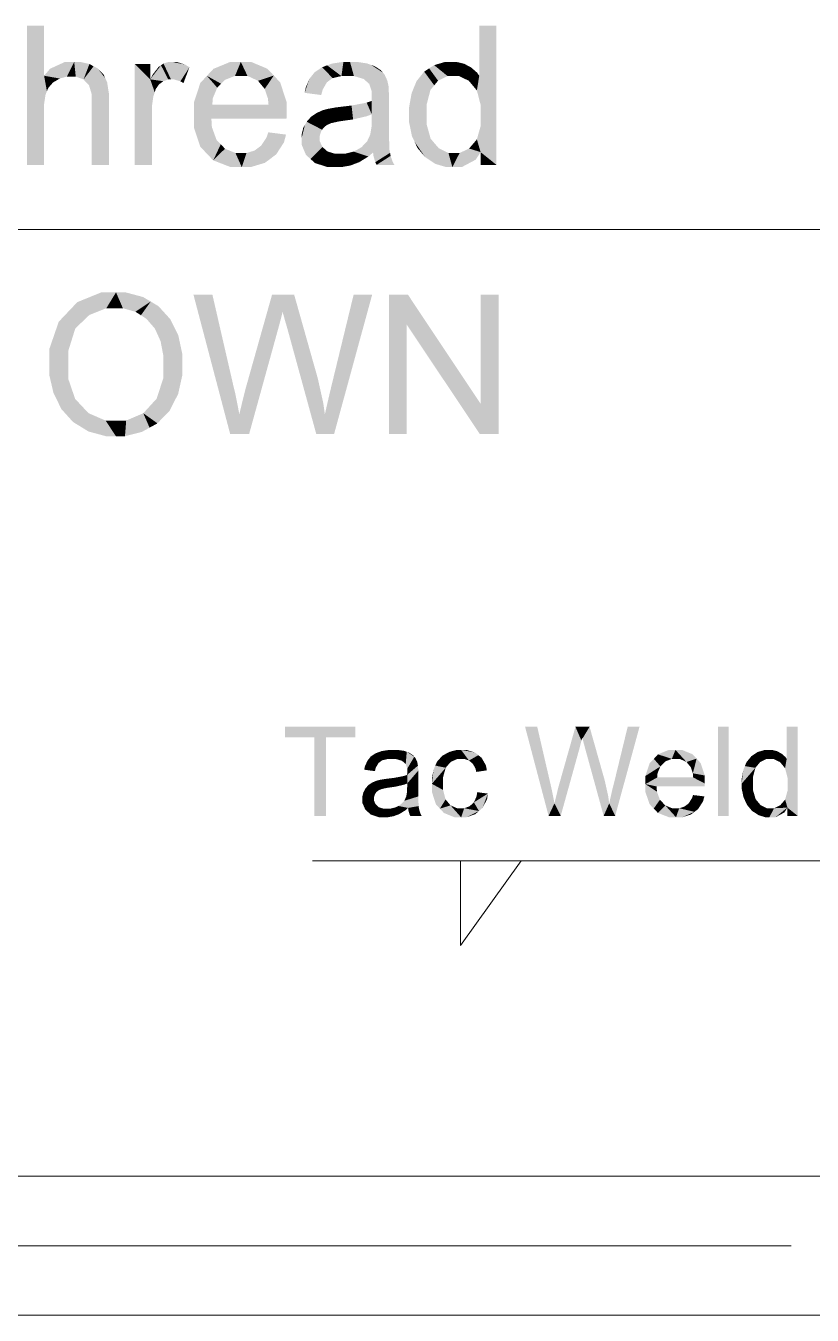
# Model space of a CAD drawing. Header units: millimetres. Extents: x 2 to 579, y 1 to 405.
# Drawn here: x 249.3 to 256.94, y 88.17 to 100.68 of the extents above; entities that cross this region are included whole.
import ezdxf

# ---------------------------------------------------------------- set-up
doc = ezdxf.new("R2010")
doc.units = ezdxf.units.MM
doc.linetypes.add('XKITLINE00', pattern=[0])
doc.layers.add('LinkedObject', color=7, linetype='Continuous', lineweight=0)

# ---------------------------------------------------------------- blocks, each defined once
blk = doc.blocks.new('*A4')
at = {"layer": 'LinkedObject'}
for points in [[(249.48, 100.683), (249.314, 99.333), (249.314, 100.683)], [(249.48, 100.198), (249.314, 99.333), (249.48, 100.683)], [(253.872, 100.683), (253.705, 100.198), (253.705, 100.683)], [(253.872, 100.683), (253.72, 99.908), (253.705, 100.198)], [(253.72, 99.908), (253.872, 100.683), (253.872, 99.333)], [(249.684, 100.333), (249.48, 100.198), (249.538, 100.266)], [(249.772, 100.333), (249.48, 100.198), (249.684, 100.333)], [(249.701, 100.19), (249.48, 100.198), (249.772, 100.333)], [(249.701, 100.19), (249.772, 100.333), (249.738, 100.19)], [(249.738, 100.19), (249.772, 100.333), (249.787, 100.19)], [(249.772, 100.333), (249.863, 100.162), (249.787, 100.19)], [(249.826, 100.333), (249.863, 100.162), (249.772, 100.333)], [(249.92, 100.312), (249.863, 100.162), (249.826, 100.333)], [(249.96, 100.29), (249.863, 100.162), (249.92, 100.312)], [(249.96, 100.29), (249.889, 100.133), (249.863, 100.162)], [(250, 100.269), (249.889, 100.133), (249.96, 100.29)], [(249.889, 100.133), (250, 100.269), (249.916, 100.105)], [(249.916, 100.105), (250, 100.269), (250.075, 100.172)], [(250.075, 100.172), (250, 100.269), (250.057, 100.21)], [(250.36, 100.312), (250.51, 100.163), (250.36, 99.333)], [(250.51, 100.163), (250.36, 100.312), (250.51, 100.312)], [(250.615, 100.3), (250.51, 100.163), (250.591, 100.283)], [(250.685, 100.162), (250.51, 100.163), (250.615, 100.3)], [(250.591, 100.283), (250.51, 100.163), (250.538, 100.215)], [(250.639, 100.317), (250.712, 100.162), (250.615, 100.3)], [(250.615, 100.3), (250.712, 100.162), (250.685, 100.162)], [(250.692, 100.333), (250.712, 100.162), (250.639, 100.317)], [(250.721, 100.333), (250.712, 100.162), (250.692, 100.333)], [(250.721, 100.333), (250.742, 100.162), (250.712, 100.162)], [(250.848, 100.307), (250.721, 100.333), (250.763, 100.333)], [(250.891, 100.28), (250.721, 100.333), (250.848, 100.307)], [(250.803, 100.144), (250.721, 100.333), (250.891, 100.28)], [(250.742, 100.162), (250.721, 100.333), (250.803, 100.144)], [(250.803, 100.144), (250.891, 100.28), (250.833, 100.127)], [(251.289, 100.333), (251.061, 100.197), (251.124, 100.265)], [(251.39, 100.333), (251.061, 100.197), (251.289, 100.333)], [(251.334, 100.197), (251.061, 100.197), (251.39, 100.333)], [(251.334, 100.197), (251.39, 100.333), (251.391, 100.197)], [(251.39, 100.333), (251.454, 100.197), (251.391, 100.197)], [(251.648, 100.266), (251.39, 100.333), (251.488, 100.333)], [(251.71, 100.2), (251.39, 100.333), (251.648, 100.266)], [(251.557, 100.149), (251.39, 100.333), (251.71, 100.2)], [(251.454, 100.197), (251.39, 100.333), (251.557, 100.149)], [(252.107, 100.232), (252.281, 100.175), (252.081, 100.2)], [(252.18, 100.281), (252.281, 100.175), (252.107, 100.232)], [(252.228, 100.299), (252.281, 100.175), (252.18, 100.281)], [(252.386, 100.333), (252.228, 100.299), (252.276, 100.316)], [(252.367, 100.195), (252.228, 100.299), (252.386, 100.333)], [(252.281, 100.175), (252.228, 100.299), (252.367, 100.195)], [(252.367, 100.195), (252.386, 100.333), (252.425, 100.195)], [(252.425, 100.195), (252.386, 100.333), (252.488, 100.195)], [(252.45, 100.333), (252.488, 100.195), (252.386, 100.333)], [(252.614, 100.318), (252.45, 100.333), (252.512, 100.333)], [(252.653, 100.304), (252.45, 100.333), (252.614, 100.318)], [(252.582, 100.167), (252.45, 100.333), (252.653, 100.304)], [(252.488, 100.195), (252.45, 100.333), (252.582, 100.167)], [(252.582, 100.167), (252.653, 100.304), (252.614, 100.139)], [(252.614, 100.139), (252.653, 100.304), (252.637, 100.119)], [(252.653, 100.304), (252.661, 100.048), (252.637, 100.119)], [(252.768, 100.23), (252.661, 100.048), (252.653, 100.304)], [(252.75, 100.252), (252.653, 100.304), (252.692, 100.289)], [(252.768, 100.23), (252.653, 100.304), (252.75, 100.252)], [(252.787, 100.207), (252.661, 100.048), (252.768, 100.23)], [(253.17, 100.238), (253.268, 100.105), (253.097, 100.147)], [(253.305, 100.15), (253.17, 100.238), (253.218, 100.27)], [(253.268, 100.105), (253.17, 100.238), (253.305, 100.15)], [(253.267, 100.301), (253.397, 100.195), (253.218, 100.27)], [(253.218, 100.27), (253.397, 100.195), (253.305, 100.15)], [(253.376, 100.333), (253.397, 100.195), (253.267, 100.301)], [(253.436, 100.333), (253.397, 100.195), (253.376, 100.333)], [(253.397, 100.195), (253.436, 100.333), (253.452, 100.195)], [(253.436, 100.333), (253.509, 100.195), (253.452, 100.195)], [(253.48, 100.333), (253.509, 100.195), (253.436, 100.333)], [(253.559, 100.314), (253.509, 100.195), (253.48, 100.333)], [(253.593, 100.296), (253.509, 100.195), (253.559, 100.314)], [(253.593, 100.296), (253.604, 100.149), (253.509, 100.195)], [(253.628, 100.277), (253.604, 100.149), (253.593, 100.296)], [(253.684, 100.228), (253.604, 100.149), (253.628, 100.277)], [(253.705, 100.198), (253.604, 100.149), (253.684, 100.228)], [(249.48, 99.925), (249.314, 99.333), (249.48, 100.198)], [(249.48, 99.925), (249.48, 100.198), (249.494, 100.016)], [(249.494, 100.016), (249.48, 100.198), (249.507, 100.048)], [(249.507, 100.048), (249.48, 100.198), (249.521, 100.081)], [(249.521, 100.081), (249.48, 100.198), (249.567, 100.133)], [(249.567, 100.133), (249.48, 100.198), (249.6, 100.152)], [(249.6, 100.152), (249.48, 100.198), (249.632, 100.171)], [(249.632, 100.171), (249.48, 100.198), (249.701, 100.19)], [(250.075, 100.172), (249.943, 100.015), (249.916, 100.105)], [(250.092, 100.134), (249.943, 100.015), (250.075, 100.172)], [(250.109, 100.025), (249.943, 100.015), (250.092, 100.134)], [(250.36, 99.333), (250.51, 100.163), (250.526, 99.333)], [(250.51, 100.163), (250.526, 99.845), (250.526, 99.333)], [(250.526, 99.845), (250.51, 100.163), (250.526, 99.897)], [(250.526, 99.897), (250.51, 100.163), (250.54, 99.994)], [(250.54, 99.994), (250.51, 100.163), (250.554, 100.038)], [(250.554, 100.038), (250.51, 100.163), (250.563, 100.067)], [(250.563, 100.067), (250.51, 100.163), (250.594, 100.113)], [(250.594, 100.113), (250.51, 100.163), (250.615, 100.129)], [(250.615, 100.129), (250.51, 100.163), (250.637, 100.145)], [(250.637, 100.145), (250.51, 100.163), (250.685, 100.162)], [(251.061, 100.197), (250.934, 99.937), (250.997, 100.129)], [(251.161, 100.082), (250.934, 99.937), (251.061, 100.197)], [(251.061, 100.197), (251.199, 100.12), (251.161, 100.082)], [(251.199, 100.12), (251.061, 100.197), (251.238, 100.159)], [(251.238, 100.159), (251.061, 100.197), (251.334, 100.197)], [(251.557, 100.149), (251.71, 100.2), (251.596, 100.101)], [(251.71, 100.2), (251.622, 100.07), (251.596, 100.101)], [(251.622, 100.07), (251.71, 100.2), (251.653, 99.978)], [(251.653, 99.978), (251.71, 100.2), (251.834, 99.945)], [(251.834, 99.945), (251.71, 100.2), (251.772, 100.133)], [(252.081, 100.2), (252.009, 100.032), (252.056, 100.168)], [(252.225, 100.134), (252.009, 100.032), (252.081, 100.2)], [(252.056, 100.168), (252.009, 100.032), (252.02, 100.084)], [(252.184, 100.062), (252.009, 100.032), (252.225, 100.134)], [(252.225, 100.134), (252.081, 100.2), (252.253, 100.155)], [(252.253, 100.155), (252.081, 100.2), (252.281, 100.175)], [(252.812, 100.151), (252.661, 100.048), (252.787, 100.207)], [(252.82, 100.117), (252.661, 100.048), (252.812, 100.151)], [(252.661, 100.048), (252.82, 100.117), (252.824, 100.096)], [(253.097, 100.147), (253.268, 100.105), (253.072, 100.087)], [(253.072, 100.087), (253.268, 100.105), (253.231, 100.06)], [(253.604, 100.149), (253.705, 100.198), (253.643, 100.102)], [(253.643, 100.102), (253.705, 100.198), (253.682, 100.055)], [(253.705, 100.198), (253.72, 99.908), (253.682, 100.055)], [(250.109, 99.953), (249.943, 100.015), (250.109, 100.025)], [(249.943, 100.015), (250.109, 99.953), (249.943, 99.953)], [(251.118, 99.98), (250.934, 99.937), (251.161, 100.082)], [(250.934, 99.937), (251.118, 99.98), (251.113, 99.916)], [(251.653, 99.978), (251.834, 99.945), (251.659, 99.916)], [(252.009, 100.032), (252.184, 100.062), (252.171, 100.011)], [(252.661, 99.992), (252.824, 100.096), (252.66, 99.971)], [(252.66, 99.971), (252.824, 100.096), (252.66, 99.954)], [(252.66, 99.954), (252.824, 100.096), (252.661, 99.824)], [(252.661, 100.048), (252.824, 100.096), (252.661, 99.997)], [(252.661, 99.997), (252.824, 100.096), (252.661, 99.992)], [(252.828, 100.019), (252.661, 99.824), (252.824, 100.096)], [(252.828, 99.964), (252.661, 99.824), (252.828, 100.019)], [(253.072, 100.087), (253.024, 99.821), (253.048, 100.027)], [(253.231, 100.06), (253.024, 99.821), (253.072, 100.087)], [(253.194, 99.918), (253.024, 99.821), (253.231, 100.06)], [(253.048, 100.027), (253.024, 99.821), (253.024, 99.894)], [(249.48, 99.868), (249.314, 99.333), (249.48, 99.925)], [(249.314, 99.333), (249.48, 99.868), (249.48, 99.333)], [(249.943, 99.333), (250.109, 99.953), (250.109, 99.333)], [(249.943, 99.953), (250.109, 99.953), (249.943, 99.333)], [(251.113, 99.916), (250.934, 99.814), (250.934, 99.937)], [(251.113, 99.916), (251.834, 99.824), (250.934, 99.814)], [(251.659, 99.916), (251.834, 99.824), (251.113, 99.916)], [(251.834, 99.824), (251.659, 99.916), (251.834, 99.945)], [(252.184, 99.863), (252.224, 99.719), (252.125, 99.836)], [(252.217, 99.872), (252.224, 99.719), (252.184, 99.863)], [(252.242, 99.878), (252.267, 99.738), (252.217, 99.872)], [(252.224, 99.719), (252.217, 99.872), (252.245, 99.728)], [(252.245, 99.728), (252.217, 99.872), (252.267, 99.738)], [(252.315, 99.891), (252.339, 99.754), (252.242, 99.878)], [(252.242, 99.878), (252.339, 99.754), (252.267, 99.738)], [(252.364, 99.897), (252.39, 99.762), (252.315, 99.891)], [(252.315, 99.891), (252.39, 99.762), (252.339, 99.754)], [(252.465, 99.909), (252.48, 99.774), (252.364, 99.897)], [(252.364, 99.897), (252.48, 99.774), (252.39, 99.762)], [(252.612, 99.937), (252.661, 99.824), (252.465, 99.909)], [(252.465, 99.909), (252.661, 99.824), (252.48, 99.774)], [(252.66, 99.954), (252.661, 99.824), (252.612, 99.937)], [(252.828, 99.964), (252.66, 99.763), (252.661, 99.824)], [(252.828, 99.743), (252.66, 99.763), (252.828, 99.964)], [(253.024, 99.821), (253.194, 99.918), (253.194, 99.821)], [(253.72, 99.908), (253.872, 99.333), (253.72, 99.807)], [(251.834, 99.817), (250.934, 99.814), (251.834, 99.824)], [(251.834, 99.794), (250.934, 99.814), (251.834, 99.817)], [(250.934, 99.814), (251.059, 99.443), (250.934, 99.695)], [(251.109, 99.699), (251.059, 99.443), (250.934, 99.814)], [(251.109, 99.699), (250.934, 99.814), (251.104, 99.78)], [(251.833, 99.78), (250.934, 99.814), (251.834, 99.794)], [(251.104, 99.78), (250.934, 99.814), (251.833, 99.78)], [(252.029, 99.752), (252.18, 99.674), (252.013, 99.722)], [(252.072, 99.8), (252.18, 99.674), (252.029, 99.752)], [(252.192, 99.692), (252.072, 99.8), (252.098, 99.818)], [(252.18, 99.674), (252.072, 99.8), (252.192, 99.692)], [(252.125, 99.836), (252.224, 99.719), (252.098, 99.818)], [(252.098, 99.818), (252.224, 99.719), (252.192, 99.692)], [(252.48, 99.774), (252.661, 99.824), (252.615, 99.806)], [(252.646, 99.626), (252.828, 99.743), (252.828, 99.627)], [(252.66, 99.709), (252.828, 99.743), (252.646, 99.626)], [(252.828, 99.743), (252.66, 99.709), (252.66, 99.763)], [(253.024, 99.821), (253.194, 99.727), (253.024, 99.746)], [(253.194, 99.727), (253.024, 99.821), (253.194, 99.821)], [(253.024, 99.746), (253.194, 99.727), (253.051, 99.613)], [(253.051, 99.613), (253.194, 99.727), (253.078, 99.556)], [(253.078, 99.556), (253.194, 99.727), (253.233, 99.587)], [(253.72, 99.807), (253.872, 99.333), (253.72, 99.716)], [(250.934, 99.695), (251.059, 99.443), (250.997, 99.509)], [(251.154, 99.576), (251.059, 99.443), (251.109, 99.699)], [(251.587, 99.52), (251.829, 99.627), (251.734, 99.436)], [(251.638, 99.596), (251.829, 99.627), (251.587, 99.52)], [(251.829, 99.627), (251.638, 99.596), (251.657, 99.649)], [(251.734, 99.436), (251.829, 99.627), (251.809, 99.552)], [(252.013, 99.722), (251.98, 99.591), (251.996, 99.693)], [(252.169, 99.657), (251.98, 99.591), (252.013, 99.722)], [(251.996, 99.693), (251.98, 99.591), (251.98, 99.627)], [(252.157, 99.617), (251.98, 99.591), (252.169, 99.657)], [(251.98, 99.591), (252.157, 99.617), (252.157, 99.596)], [(252.013, 99.722), (252.18, 99.674), (252.169, 99.657)], [(252.561, 99.504), (252.828, 99.627), (252.833, 99.481)], [(252.616, 99.561), (252.828, 99.627), (252.561, 99.504)], [(252.633, 99.598), (252.828, 99.627), (252.616, 99.561)], [(252.828, 99.627), (252.633, 99.598), (252.646, 99.626)], [(253.72, 99.716), (253.872, 99.333), (253.682, 99.581)], [(251.059, 99.443), (251.154, 99.576), (251.122, 99.377)], [(251.195, 99.533), (251.122, 99.377), (251.154, 99.576)], [(251.236, 99.49), (251.122, 99.377), (251.195, 99.533)], [(251.236, 99.49), (251.399, 99.311), (251.122, 99.377)], [(251.338, 99.448), (251.399, 99.311), (251.236, 99.49)], [(251.555, 99.496), (251.734, 99.436), (251.523, 99.472)], [(251.587, 99.52), (251.734, 99.436), (251.555, 99.496)], [(252.157, 99.562), (251.98, 99.591), (252.157, 99.596)], [(251.98, 99.591), (252.157, 99.562), (251.98, 99.53)], [(251.98, 99.53), (252.157, 99.562), (252.023, 99.429)], [(252.023, 99.429), (252.157, 99.562), (252.067, 99.39)], [(252.067, 99.39), (252.157, 99.562), (252.182, 99.507)], [(252.182, 99.507), (252.11, 99.351), (252.067, 99.39)], [(252.207, 99.485), (252.11, 99.351), (252.182, 99.507)], [(252.232, 99.463), (252.11, 99.351), (252.207, 99.485)], [(252.674, 99.453), (252.486, 99.462), (252.524, 99.483)], [(252.561, 99.504), (252.833, 99.481), (252.524, 99.483)], [(252.833, 99.481), (252.674, 99.453), (252.524, 99.483)], [(252.674, 99.453), (252.833, 99.481), (252.678, 99.419)], [(252.678, 99.419), (252.833, 99.481), (252.839, 99.45)], [(253.233, 99.587), (253.18, 99.408), (253.078, 99.556)], [(253.078, 99.556), (253.18, 99.408), (253.104, 99.498)], [(253.273, 99.54), (253.18, 99.408), (253.233, 99.587)], [(253.18, 99.408), (253.273, 99.54), (253.229, 99.376)], [(253.229, 99.376), (253.273, 99.54), (253.313, 99.494)], [(253.313, 99.494), (253.444, 99.311), (253.229, 99.376)], [(253.406, 99.448), (253.444, 99.311), (253.313, 99.494)], [(253.606, 99.492), (253.718, 99.457), (253.514, 99.448)], [(253.718, 99.457), (253.606, 99.492), (253.644, 99.536)], [(253.682, 99.581), (253.718, 99.457), (253.644, 99.536)], [(253.682, 99.581), (253.872, 99.333), (253.718, 99.457)], [(251.122, 99.377), (251.399, 99.311), (251.292, 99.311)], [(251.399, 99.448), (251.399, 99.311), (251.338, 99.448)], [(251.445, 99.448), (251.679, 99.394), (251.399, 99.311)], [(251.445, 99.448), (251.399, 99.311), (251.399, 99.448)], [(251.399, 99.311), (251.679, 99.394), (251.484, 99.311)], [(251.523, 99.472), (251.679, 99.394), (251.445, 99.448)], [(251.484, 99.311), (251.679, 99.394), (251.624, 99.353)], [(251.679, 99.394), (251.523, 99.472), (251.734, 99.436)], [(252.11, 99.351), (252.232, 99.463), (252.233, 99.311)], [(252.314, 99.311), (252.232, 99.463), (252.305, 99.441)], [(252.233, 99.311), (252.232, 99.463), (252.314, 99.311)], [(252.305, 99.441), (252.363, 99.311), (252.314, 99.311)], [(252.354, 99.441), (252.363, 99.311), (252.305, 99.441)], [(252.401, 99.441), (252.363, 99.311), (252.354, 99.441)], [(252.363, 99.311), (252.401, 99.441), (252.454, 99.327)], [(252.496, 99.343), (252.401, 99.441), (252.486, 99.462)], [(252.454, 99.327), (252.401, 99.441), (252.496, 99.343)], [(252.628, 99.414), (252.486, 99.462), (252.674, 99.453)], [(252.539, 99.359), (252.486, 99.462), (252.628, 99.414)], [(252.496, 99.343), (252.486, 99.462), (252.539, 99.359)], [(252.839, 99.45), (252.695, 99.359), (252.678, 99.419)], [(252.844, 99.42), (252.695, 99.359), (252.839, 99.45)], [(252.844, 99.42), (252.708, 99.333), (252.695, 99.359)], [(252.865, 99.361), (252.708, 99.333), (252.844, 99.42)], [(252.708, 99.333), (252.865, 99.361), (252.881, 99.333)], [(253.229, 99.376), (253.444, 99.311), (253.278, 99.343)], [(253.444, 99.311), (253.406, 99.448), (253.46, 99.448)], [(253.444, 99.311), (253.718, 99.457), (253.534, 99.311)], [(253.514, 99.448), (253.718, 99.457), (253.444, 99.311)], [(253.514, 99.448), (253.444, 99.311), (253.46, 99.448)], [(253.534, 99.311), (253.718, 99.457), (253.671, 99.384)], [(253.718, 99.457), (253.872, 99.333), (253.718, 99.333)], [(253.278, 99.343), (253.444, 99.311), (253.386, 99.311)], [(250.035, 98.096), (249.712, 97.906), (249.802, 98.001)], [(250.178, 98.096), (249.712, 97.906), (250.035, 98.096)], [(250.084, 97.942), (249.712, 97.906), (250.178, 98.096)], [(250.084, 97.942), (250.178, 98.096), (250.179, 97.942)], [(250.178, 98.096), (250.245, 97.942), (250.179, 97.942)], [(250.44, 98.051), (250.178, 98.096), (250.271, 98.096)], [(250.515, 98.007), (250.178, 98.096), (250.44, 98.051)], [(250.366, 97.908), (250.178, 98.096), (250.515, 98.007)], [(250.245, 97.942), (250.178, 98.096), (250.366, 97.908)], [(250.366, 97.908), (250.515, 98.007), (250.42, 97.874)], [(250.515, 98.007), (250.473, 97.84), (250.42, 97.874)], [(250.473, 97.84), (250.515, 98.007), (250.555, 97.745)], [(250.704, 97.837), (250.515, 98.007), (250.59, 97.962)], [(250.743, 97.758), (250.515, 98.007), (250.704, 97.837)], [(250.555, 97.745), (250.515, 98.007), (250.743, 97.758)], [(251.114, 98.073), (251.286, 96.723), (250.93, 98.073)], [(251.318, 97.188), (251.286, 96.723), (251.114, 98.073)], [(251.693, 98.073), (251.755, 97.751), (251.436, 97.161)], [(251.755, 97.751), (251.693, 98.073), (251.764, 97.784)], [(251.764, 97.784), (251.693, 98.073), (251.785, 97.863)], [(251.785, 97.863), (251.693, 98.073), (251.796, 97.91)], [(251.908, 98.073), (251.796, 97.91), (251.693, 98.073)], [(251.796, 97.91), (251.908, 98.073), (251.799, 97.895)], [(251.799, 97.895), (251.908, 98.073), (251.821, 97.815)], [(251.821, 97.815), (251.908, 98.073), (251.84, 97.751)], [(251.84, 97.751), (251.908, 98.073), (252.101, 97.389)], [(252.665, 98.073), (252.274, 97.205), (252.485, 98.073)], [(252.296, 96.723), (252.274, 97.205), (252.665, 98.073)], [(252.829, 98.073), (253.001, 97.783), (252.829, 96.723)], [(253.001, 97.783), (252.829, 98.073), (253.013, 98.073)], [(253.001, 97.783), (253.013, 98.073), (253.709, 96.723)], [(253.709, 96.723), (253.013, 98.073), (253.72, 97.013)], [(253.892, 98.073), (253.72, 97.013), (253.72, 98.073)], [(253.892, 96.723), (253.72, 97.013), (253.892, 98.073)], [(249.712, 97.906), (249.531, 97.38), (249.622, 97.811)], [(249.783, 97.747), (249.531, 97.38), (249.712, 97.906)], [(249.92, 97.877), (249.712, 97.906), (250.084, 97.942)], [(249.712, 97.906), (249.92, 97.877), (249.852, 97.812)], [(249.783, 97.747), (249.712, 97.906), (249.852, 97.812)], [(249.622, 97.811), (249.531, 97.38), (249.531, 97.548)], [(249.715, 97.529), (249.531, 97.38), (249.783, 97.747)], [(250.555, 97.745), (250.743, 97.758), (250.583, 97.684)], [(250.743, 97.758), (250.611, 97.622), (250.583, 97.684)], [(250.611, 97.622), (250.743, 97.758), (250.638, 97.479)], [(250.638, 97.479), (250.743, 97.758), (250.822, 97.497)], [(250.822, 97.497), (250.743, 97.758), (250.783, 97.678)], [(251.436, 97.161), (251.755, 97.751), (251.471, 96.723)], [(252.101, 97.389), (252.122, 96.723), (251.84, 97.751)], [(252.829, 96.723), (253.001, 97.783), (253.001, 96.723)], [(249.531, 97.38), (249.715, 97.529), (249.715, 97.377)], [(250.638, 97.396), (250.822, 97.497), (250.822, 97.396)], [(250.638, 97.479), (250.822, 97.497), (250.638, 97.396)], [(249.531, 97.38), (249.715, 97.255), (249.531, 97.291)], [(249.715, 97.255), (249.531, 97.38), (249.715, 97.377)], [(250.573, 97.065), (250.822, 97.396), (250.739, 97.028)], [(250.638, 97.266), (250.822, 97.396), (250.573, 97.065)], [(250.822, 97.396), (250.638, 97.266), (250.638, 97.396)], [(250.739, 97.028), (250.822, 97.396), (250.781, 97.109)], [(250.781, 97.109), (250.822, 97.396), (250.822, 97.293)], [(252.137, 97.262), (252.122, 96.723), (252.101, 97.389)], [(249.531, 97.291), (249.715, 97.255), (249.57, 97.123)], [(249.57, 97.123), (249.715, 97.255), (249.609, 97.043)], [(249.609, 97.043), (249.715, 97.255), (249.781, 97.063)], [(252.19, 97.023), (252.122, 96.723), (252.137, 97.262)], [(251.335, 97.118), (251.286, 96.723), (251.318, 97.188)], [(251.363, 96.98), (251.286, 96.723), (251.335, 97.118)], [(251.432, 97.144), (251.471, 96.723), (251.401, 97.02)], [(251.436, 97.161), (251.471, 96.723), (251.432, 97.144)], [(252.254, 97.122), (252.296, 96.723), (252.22, 96.975)], [(252.274, 97.205), (252.296, 96.723), (252.254, 97.122)], [(249.781, 97.063), (249.761, 96.838), (249.609, 97.043)], [(249.609, 97.043), (249.761, 96.838), (249.647, 96.964)], [(249.846, 96.993), (249.761, 96.838), (249.781, 97.063)], [(249.761, 96.838), (249.846, 96.993), (249.836, 96.792)], [(249.836, 96.792), (249.846, 96.993), (249.912, 96.923)], [(250.508, 96.994), (250.58, 96.825), (250.443, 96.923)], [(250.739, 97.028), (250.508, 96.994), (250.573, 97.065)], [(250.698, 96.947), (250.508, 96.994), (250.739, 97.028)], [(250.58, 96.825), (250.508, 96.994), (250.698, 96.947)], [(251.375, 96.912), (251.286, 96.723), (251.363, 96.98)], [(251.401, 97.02), (251.471, 96.723), (251.375, 96.912)], [(252.206, 96.912), (252.122, 96.723), (252.19, 97.023)], [(252.22, 96.975), (252.296, 96.723), (252.206, 96.912)], [(253.72, 97.013), (253.892, 96.723), (253.709, 96.723)], [(249.912, 96.923), (250.177, 96.7), (249.836, 96.792)], [(250.077, 96.852), (250.177, 96.7), (249.912, 96.923)], [(250.177, 96.7), (250.077, 96.852), (250.176, 96.852)], [(250.277, 96.852), (250.177, 96.7), (250.176, 96.852)], [(250.177, 96.7), (250.277, 96.852), (250.265, 96.7)], [(250.265, 96.7), (250.277, 96.852), (250.429, 96.742)], [(250.504, 96.783), (250.277, 96.852), (250.443, 96.923)], [(250.429, 96.742), (250.277, 96.852), (250.504, 96.783)], [(250.443, 96.923), (250.58, 96.825), (250.504, 96.783)], [(251.375, 96.912), (251.471, 96.723), (251.286, 96.723)], [(252.206, 96.912), (252.296, 96.723), (252.122, 96.723)], [(249.836, 96.792), (250.177, 96.7), (249.911, 96.746)], [(249.911, 96.746), (250.177, 96.7), (250.081, 96.7)], [(251.818, 93.88), (252.103, 93.778), (251.818, 93.778)], [(252.217, 93.778), (252.103, 93.778), (251.818, 93.88)], [(252.217, 93.778), (251.818, 93.88), (252.503, 93.88)], [(252.217, 93.778), (252.503, 93.88), (252.503, 93.778)], [(254.268, 93.88), (254.378, 93.016), (254.15, 93.88)], [(254.399, 93.314), (254.378, 93.016), (254.268, 93.88)], [(254.639, 93.88), (254.679, 93.674), (254.474, 93.297)], [(254.679, 93.674), (254.639, 93.88), (254.684, 93.695)], [(254.684, 93.695), (254.639, 93.88), (254.697, 93.746)], [(254.697, 93.746), (254.639, 93.88), (254.705, 93.776)], [(254.776, 93.88), (254.705, 93.776), (254.639, 93.88)], [(254.705, 93.776), (254.776, 93.88), (254.707, 93.766)], [(254.707, 93.766), (254.776, 93.88), (254.721, 93.715)], [(254.721, 93.715), (254.776, 93.88), (254.732, 93.674)], [(254.732, 93.674), (254.776, 93.88), (254.9, 93.442)], [(255.261, 93.88), (255.011, 93.325), (255.146, 93.88)], [(255.025, 93.016), (255.011, 93.325), (255.261, 93.88)], [(256.128, 93.88), (256.022, 93.016), (256.022, 93.88)], [(256.128, 93.016), (256.022, 93.016), (256.128, 93.88)], [(256.796, 93.88), (256.69, 93.57), (256.69, 93.88)], [(256.796, 93.88), (256.699, 93.384), (256.69, 93.57)], [(256.699, 93.384), (256.796, 93.88), (256.796, 93.016)], [(252.103, 93.016), (252.217, 93.778), (252.217, 93.016)], [(252.103, 93.778), (252.217, 93.778), (252.103, 93.016)], [(252.698, 93.623), (252.762, 93.555), (252.651, 93.592)], [(252.728, 93.634), (252.762, 93.555), (252.698, 93.623)], [(252.83, 93.656), (252.728, 93.634), (252.759, 93.645)], [(252.818, 93.568), (252.728, 93.634), (252.83, 93.656)], [(252.762, 93.555), (252.728, 93.634), (252.818, 93.568)], [(252.818, 93.568), (252.83, 93.656), (252.855, 93.568)], [(252.855, 93.568), (252.83, 93.656), (252.895, 93.568)], [(252.87, 93.656), (252.895, 93.568), (252.83, 93.656)], [(252.976, 93.647), (252.87, 93.656), (252.911, 93.656)], [(253.001, 93.638), (252.87, 93.656), (252.976, 93.647)], [(252.955, 93.55), (252.87, 93.656), (253.001, 93.638)], [(252.895, 93.568), (252.87, 93.656), (252.955, 93.55)], [(252.955, 93.55), (253.001, 93.638), (252.976, 93.532)], [(252.976, 93.532), (253.001, 93.638), (252.991, 93.519)], [(253.001, 93.638), (253.006, 93.474), (252.991, 93.519)], [(253.074, 93.59), (253.006, 93.474), (253.001, 93.638)], [(253.063, 93.604), (253.001, 93.638), (253.026, 93.628)], [(253.074, 93.59), (253.001, 93.638), (253.063, 93.604)], [(253.346, 93.599), (253.404, 93.512), (253.295, 93.542)], [(253.429, 93.54), (253.346, 93.599), (253.38, 93.618)], [(253.404, 93.512), (253.346, 93.599), (253.429, 93.54)], [(253.415, 93.637), (253.494, 93.569), (253.38, 93.618)], [(253.38, 93.618), (253.494, 93.569), (253.429, 93.54)], [(253.489, 93.656), (253.494, 93.569), (253.415, 93.637)], [(253.529, 93.656), (253.494, 93.569), (253.489, 93.656)], [(253.494, 93.569), (253.529, 93.656), (253.534, 93.569)], [(253.529, 93.656), (253.56, 93.569), (253.534, 93.569)], [(253.664, 93.631), (253.529, 93.656), (253.58, 93.656)], [(253.696, 93.605), (253.529, 93.656), (253.664, 93.631)], [(253.605, 93.553), (253.529, 93.656), (253.696, 93.605)], [(253.56, 93.569), (253.529, 93.656), (253.605, 93.553)], [(253.605, 93.553), (253.696, 93.605), (253.624, 93.537)], [(253.696, 93.605), (253.643, 93.521), (253.624, 93.537)], [(253.643, 93.521), (253.696, 93.605), (253.669, 93.474)], [(253.669, 93.474), (253.696, 93.605), (253.779, 93.458)], [(253.77, 93.505), (253.696, 93.605), (253.728, 93.579)], [(253.779, 93.458), (253.696, 93.605), (253.77, 93.505)], [(254.474, 93.297), (254.679, 93.674), (254.496, 93.016)], [(254.9, 93.442), (254.913, 93.016), (254.732, 93.674)], [(255.44, 93.613), (255.513, 93.545), (255.4, 93.569)], [(255.61, 93.656), (255.44, 93.613), (255.546, 93.656)], [(255.575, 93.569), (255.44, 93.613), (255.61, 93.656)], [(255.513, 93.545), (255.44, 93.613), (255.575, 93.569)], [(255.575, 93.569), (255.61, 93.656), (255.611, 93.569)], [(255.61, 93.656), (255.651, 93.569), (255.611, 93.569)], [(255.776, 93.614), (255.61, 93.656), (255.673, 93.656)], [(255.815, 93.571), (255.61, 93.656), (255.776, 93.614)], [(255.717, 93.539), (255.61, 93.656), (255.815, 93.571)], [(255.651, 93.569), (255.61, 93.656), (255.717, 93.539)], [(256.347, 93.595), (256.41, 93.511), (256.3, 93.537)], [(256.433, 93.539), (256.347, 93.595), (256.378, 93.616)], [(256.41, 93.511), (256.347, 93.595), (256.433, 93.539)], [(256.409, 93.636), (256.492, 93.568), (256.378, 93.616)], [(256.378, 93.616), (256.492, 93.568), (256.433, 93.539)], [(256.479, 93.656), (256.492, 93.568), (256.409, 93.636)], [(256.517, 93.656), (256.492, 93.568), (256.479, 93.656)], [(256.492, 93.568), (256.517, 93.656), (256.528, 93.568)], [(256.517, 93.656), (256.564, 93.568), (256.528, 93.568)], [(256.546, 93.656), (256.564, 93.568), (256.517, 93.656)], [(256.596, 93.644), (256.564, 93.568), (256.546, 93.656)], [(256.618, 93.632), (256.564, 93.568), (256.596, 93.644)], [(256.618, 93.632), (256.625, 93.538), (256.564, 93.568)], [(256.64, 93.62), (256.625, 93.538), (256.618, 93.632)], [(256.676, 93.589), (256.625, 93.538), (256.64, 93.62)], [(252.635, 93.571), (252.588, 93.464), (252.619, 93.551)], [(252.727, 93.529), (252.588, 93.464), (252.635, 93.571)], [(252.619, 93.551), (252.588, 93.464), (252.595, 93.497)], [(252.7, 93.483), (252.588, 93.464), (252.727, 93.529)], [(252.588, 93.464), (252.7, 93.483), (252.692, 93.45)], [(252.651, 93.592), (252.762, 93.555), (252.635, 93.571)], [(252.727, 93.529), (252.635, 93.571), (252.745, 93.542)], [(252.745, 93.542), (252.635, 93.571), (252.762, 93.555)], [(253.006, 93.438), (253.11, 93.504), (253.005, 93.425)], [(253.005, 93.425), (253.11, 93.504), (253.005, 93.414)], [(253.005, 93.414), (253.11, 93.504), (253.006, 93.331)], [(253.086, 93.576), (253.006, 93.474), (253.074, 93.59)], [(253.103, 93.54), (253.006, 93.474), (253.086, 93.576)], [(253.107, 93.518), (253.006, 93.474), (253.103, 93.54)], [(253.006, 93.474), (253.107, 93.518), (253.11, 93.504)], [(253.006, 93.474), (253.11, 93.504), (253.006, 93.441)], [(253.006, 93.441), (253.11, 93.504), (253.006, 93.438)], [(253.113, 93.455), (253.006, 93.331), (253.11, 93.504)], [(253.278, 93.504), (253.245, 93.327), (253.262, 93.466)], [(253.379, 93.483), (253.245, 93.327), (253.278, 93.504)], [(253.354, 93.392), (253.245, 93.327), (253.379, 93.483)], [(253.295, 93.542), (253.404, 93.512), (253.278, 93.504)], [(253.278, 93.504), (253.404, 93.512), (253.379, 93.483)], [(253.669, 93.474), (253.779, 93.458), (253.676, 93.442)], [(255.4, 93.569), (255.318, 93.403), (255.359, 93.526)], [(255.464, 93.496), (255.318, 93.403), (255.4, 93.569)], [(255.436, 93.43), (255.318, 93.403), (255.464, 93.496)], [(255.4, 93.569), (255.513, 93.545), (255.464, 93.496)], [(255.717, 93.539), (255.815, 93.571), (255.742, 93.508)], [(255.815, 93.571), (255.759, 93.488), (255.742, 93.508)], [(255.759, 93.488), (255.815, 93.571), (255.779, 93.429)], [(255.779, 93.429), (255.815, 93.571), (255.895, 93.408)], [(255.895, 93.408), (255.815, 93.571), (255.855, 93.528)], [(256.284, 93.499), (256.253, 93.329), (256.269, 93.461)], [(256.386, 93.482), (256.253, 93.329), (256.284, 93.499)], [(256.362, 93.391), (256.253, 93.329), (256.386, 93.482)], [(256.3, 93.537), (256.41, 93.511), (256.284, 93.499)], [(256.284, 93.499), (256.41, 93.511), (256.386, 93.482)], [(256.69, 93.57), (256.625, 93.538), (256.676, 93.589)], [(256.625, 93.538), (256.69, 93.57), (256.65, 93.508)], [(256.65, 93.508), (256.69, 93.57), (256.674, 93.478)], [(256.69, 93.57), (256.699, 93.384), (256.674, 93.478)], [(252.701, 93.355), (252.726, 93.263), (252.663, 93.338)], [(252.722, 93.361), (252.726, 93.263), (252.701, 93.355)], [(252.738, 93.365), (252.753, 93.275), (252.722, 93.361)], [(252.726, 93.263), (252.722, 93.361), (252.74, 93.269)], [(252.74, 93.269), (252.722, 93.361), (252.753, 93.275)], [(252.785, 93.373), (252.8, 93.286), (252.738, 93.365)], [(252.738, 93.365), (252.8, 93.286), (252.753, 93.275)], [(252.816, 93.377), (252.832, 93.291), (252.785, 93.373)], [(252.785, 93.373), (252.832, 93.291), (252.8, 93.286)], [(252.88, 93.385), (252.89, 93.299), (252.816, 93.377)], [(252.816, 93.377), (252.89, 93.299), (252.832, 93.291)], [(252.975, 93.403), (253.006, 93.331), (252.88, 93.385)], [(252.88, 93.385), (253.006, 93.331), (252.89, 93.299)], [(253.005, 93.414), (253.006, 93.331), (252.975, 93.403)], [(253.113, 93.42), (253.005, 93.292), (253.006, 93.331)], [(253.113, 93.279), (253.005, 93.292), (253.113, 93.42)], [(253.113, 93.42), (253.006, 93.331), (253.113, 93.455)], [(253.262, 93.466), (253.245, 93.327), (253.245, 93.378)], [(253.245, 93.327), (253.354, 93.392), (253.354, 93.33)], [(254.923, 93.361), (254.913, 93.016), (254.9, 93.442)], [(254.957, 93.208), (254.913, 93.016), (254.923, 93.361)], [(255.318, 93.403), (255.436, 93.43), (255.433, 93.389)], [(255.433, 93.389), (255.318, 93.324), (255.318, 93.403)], [(255.433, 93.389), (255.895, 93.33), (255.318, 93.324)], [(255.782, 93.389), (255.895, 93.33), (255.433, 93.389)], [(255.779, 93.429), (255.895, 93.408), (255.782, 93.389)], [(255.895, 93.33), (255.782, 93.389), (255.895, 93.408)], [(256.269, 93.461), (256.253, 93.329), (256.253, 93.376)], [(256.253, 93.329), (256.362, 93.391), (256.362, 93.329)], [(256.699, 93.384), (256.796, 93.016), (256.699, 93.32)], [(252.591, 93.265), (252.57, 93.181), (252.581, 93.246)], [(252.691, 93.223), (252.57, 93.181), (252.591, 93.265)], [(252.581, 93.246), (252.57, 93.181), (252.57, 93.204)], [(252.683, 93.198), (252.57, 93.181), (252.691, 93.223)], [(252.601, 93.284), (252.698, 93.235), (252.591, 93.265)], [(252.591, 93.265), (252.698, 93.235), (252.691, 93.223)], [(252.629, 93.315), (252.698, 93.235), (252.601, 93.284)], [(252.705, 93.246), (252.629, 93.315), (252.646, 93.326)], [(252.698, 93.235), (252.629, 93.315), (252.705, 93.246)], [(252.663, 93.338), (252.726, 93.263), (252.646, 93.326)], [(252.646, 93.326), (252.726, 93.263), (252.705, 93.246)], [(252.89, 93.299), (253.006, 93.331), (252.977, 93.319)], [(252.996, 93.204), (253.113, 93.279), (253.113, 93.205)], [(253.005, 93.257), (253.113, 93.279), (252.996, 93.204)], [(253.113, 93.279), (253.005, 93.257), (253.005, 93.292)], [(253.354, 93.267), (253.245, 93.327), (253.354, 93.33)], [(253.245, 93.327), (253.323, 93.086), (253.245, 93.249)], [(253.354, 93.267), (253.323, 93.086), (253.245, 93.327)], [(253.245, 93.249), (253.323, 93.086), (253.284, 93.128)], [(253.378, 93.175), (253.323, 93.086), (253.354, 93.267)], [(253.653, 93.147), (253.789, 93.232), (253.702, 93.063)], [(253.679, 93.206), (253.789, 93.232), (253.653, 93.147)], [(253.789, 93.232), (253.679, 93.206), (253.685, 93.246)], [(253.702, 93.063), (253.789, 93.232), (253.737, 93.094)], [(253.737, 93.094), (253.789, 93.232), (253.781, 93.178)], [(254.409, 93.269), (254.378, 93.016), (254.399, 93.314)], [(254.427, 93.181), (254.378, 93.016), (254.409, 93.269)], [(254.471, 93.286), (254.496, 93.016), (254.452, 93.206)], [(254.474, 93.297), (254.496, 93.016), (254.471, 93.286)], [(254.997, 93.272), (255.025, 93.016), (254.976, 93.178)], [(255.011, 93.325), (255.025, 93.016), (254.997, 93.272)], [(255.895, 93.326), (255.318, 93.324), (255.895, 93.33)], [(255.894, 93.312), (255.318, 93.324), (255.895, 93.326)], [(255.318, 93.324), (255.399, 93.087), (255.318, 93.248)], [(255.43, 93.251), (255.399, 93.087), (255.318, 93.324)], [(255.43, 93.251), (255.318, 93.324), (255.427, 93.302)], [(255.894, 93.302), (255.318, 93.324), (255.894, 93.312)], [(255.427, 93.302), (255.318, 93.324), (255.894, 93.302)], [(255.318, 93.248), (255.399, 93.087), (255.359, 93.129)], [(255.459, 93.172), (255.399, 93.087), (255.43, 93.251)], [(255.891, 93.205), (255.769, 93.185), (255.781, 93.218)], [(256.253, 93.329), (256.362, 93.269), (256.253, 93.281)], [(256.362, 93.269), (256.253, 93.329), (256.362, 93.329)], [(256.253, 93.281), (256.362, 93.269), (256.271, 93.196)], [(256.271, 93.196), (256.362, 93.269), (256.288, 93.159)], [(256.288, 93.159), (256.362, 93.269), (256.388, 93.179)], [(256.699, 93.262), (256.796, 93.016), (256.675, 93.175)], [(256.699, 93.32), (256.796, 93.016), (256.699, 93.262)], [(252.57, 93.181), (252.683, 93.198), (252.683, 93.184)], [(252.683, 93.163), (252.57, 93.181), (252.683, 93.184)], [(252.57, 93.181), (252.683, 93.163), (252.57, 93.142)], [(252.57, 93.142), (252.683, 93.163), (252.598, 93.078)], [(252.598, 93.078), (252.683, 93.163), (252.625, 93.053)], [(252.625, 93.053), (252.683, 93.163), (252.699, 93.128)], [(252.699, 93.128), (252.653, 93.028), (252.625, 93.053)], [(252.715, 93.114), (252.653, 93.028), (252.699, 93.128)], [(252.731, 93.099), (252.653, 93.028), (252.715, 93.114)], [(252.653, 93.028), (252.731, 93.099), (252.732, 93.002)], [(252.784, 93.002), (252.731, 93.099), (252.778, 93.085)], [(252.732, 93.002), (252.731, 93.099), (252.784, 93.002)], [(252.901, 93.023), (252.84, 93.085), (252.894, 93.099)], [(253.014, 93.093), (252.894, 93.099), (252.918, 93.112)], [(252.985, 93.068), (252.894, 93.099), (253.014, 93.093)], [(252.928, 93.033), (252.894, 93.099), (252.985, 93.068)], [(252.901, 93.023), (252.894, 93.099), (252.928, 93.033)], [(252.942, 93.126), (253.116, 93.111), (252.918, 93.112)], [(253.116, 93.111), (253.014, 93.093), (252.918, 93.112)], [(252.942, 93.126), (253.113, 93.205), (253.116, 93.111)], [(252.977, 93.162), (253.113, 93.205), (252.942, 93.126)], [(252.988, 93.186), (253.113, 93.205), (252.977, 93.162)], [(253.113, 93.205), (252.988, 93.186), (252.996, 93.204)], [(253.014, 93.093), (253.116, 93.111), (253.017, 93.071)], [(253.017, 93.071), (253.116, 93.111), (253.119, 93.091)], [(253.323, 93.086), (253.378, 93.175), (253.402, 93.147)], [(253.426, 93.118), (253.323, 93.086), (253.402, 93.147)], [(253.426, 93.118), (253.529, 93.002), (253.323, 93.086)], [(253.489, 93.09), (253.529, 93.002), (253.426, 93.118)], [(253.611, 93.109), (253.702, 93.063), (253.559, 93.09)], [(253.702, 93.063), (253.611, 93.109), (253.632, 93.128)], [(253.653, 93.147), (253.702, 93.063), (253.632, 93.128)], [(254.435, 93.137), (254.378, 93.016), (254.427, 93.181)], [(254.435, 93.137), (254.496, 93.016), (254.378, 93.016)], [(254.452, 93.206), (254.496, 93.016), (254.435, 93.137)], [(254.967, 93.137), (254.913, 93.016), (254.957, 93.208)], [(254.967, 93.137), (255.025, 93.016), (254.913, 93.016)], [(254.976, 93.178), (255.025, 93.016), (254.967, 93.137)], [(255.399, 93.087), (255.459, 93.172), (255.439, 93.045)], [(255.486, 93.144), (255.439, 93.045), (255.459, 93.172)], [(255.512, 93.117), (255.439, 93.045), (255.486, 93.144)], [(255.512, 93.117), (255.616, 93.002), (255.439, 93.045)], [(255.577, 93.09), (255.616, 93.002), (255.512, 93.117)], [(255.695, 93.105), (255.795, 93.055), (255.646, 93.09)], [(255.716, 93.12), (255.83, 93.082), (255.695, 93.105)], [(255.795, 93.055), (255.695, 93.105), (255.83, 93.082)], [(255.737, 93.136), (255.83, 93.082), (255.716, 93.12)], [(255.737, 93.136), (255.891, 93.205), (255.83, 93.082)], [(255.769, 93.185), (255.891, 93.205), (255.737, 93.136)], [(255.83, 93.082), (255.891, 93.205), (255.878, 93.157)], [(256.388, 93.179), (256.354, 93.064), (256.288, 93.159)], [(256.288, 93.159), (256.354, 93.064), (256.305, 93.122)], [(256.413, 93.149), (256.354, 93.064), (256.388, 93.179)], [(256.354, 93.064), (256.413, 93.149), (256.385, 93.044)], [(256.385, 93.044), (256.413, 93.149), (256.438, 93.119)], [(256.438, 93.119), (256.522, 93.002), (256.385, 93.044)], [(256.498, 93.09), (256.522, 93.002), (256.438, 93.119)], [(256.522, 93.002), (256.697, 93.096), (256.58, 93.002)], [(256.567, 93.09), (256.697, 93.096), (256.522, 93.002)], [(256.626, 93.118), (256.697, 93.096), (256.567, 93.09)], [(256.58, 93.002), (256.697, 93.096), (256.668, 93.049)], [(256.697, 93.096), (256.626, 93.118), (256.651, 93.146)], [(256.675, 93.175), (256.697, 93.096), (256.651, 93.146)], [(256.675, 93.175), (256.796, 93.016), (256.697, 93.096)], [(256.697, 93.096), (256.796, 93.016), (256.697, 93.016)], [(252.778, 93.085), (252.815, 93.002), (252.784, 93.002)], [(252.809, 93.085), (252.815, 93.002), (252.778, 93.085)], [(252.84, 93.085), (252.815, 93.002), (252.809, 93.085)], [(252.815, 93.002), (252.84, 93.085), (252.873, 93.013)], [(252.873, 93.013), (252.84, 93.085), (252.901, 93.023)], [(253.119, 93.091), (253.027, 93.033), (253.017, 93.071)], [(253.123, 93.072), (253.027, 93.033), (253.119, 93.091)], [(253.123, 93.072), (253.036, 93.016), (253.027, 93.033)], [(253.136, 93.034), (253.036, 93.016), (253.123, 93.072)], [(253.036, 93.016), (253.136, 93.034), (253.146, 93.016)], [(253.323, 93.086), (253.529, 93.002), (253.362, 93.044)], [(253.362, 93.044), (253.529, 93.002), (253.465, 93.002)], [(253.529, 93.002), (253.489, 93.09), (253.528, 93.09)], [(253.559, 93.09), (253.529, 93.002), (253.528, 93.09)], [(253.559, 93.09), (253.702, 93.063), (253.529, 93.002)], [(253.529, 93.002), (253.702, 93.063), (253.58, 93.002)], [(253.58, 93.002), (253.702, 93.063), (253.667, 93.033)], [(255.439, 93.045), (255.616, 93.002), (255.548, 93.002)], [(255.616, 93.09), (255.616, 93.002), (255.577, 93.09)], [(255.646, 93.09), (255.795, 93.055), (255.616, 93.002)], [(255.646, 93.09), (255.616, 93.002), (255.616, 93.09)], [(255.616, 93.002), (255.795, 93.055), (255.671, 93.002)], [(255.671, 93.002), (255.795, 93.055), (255.76, 93.029)], [(256.385, 93.044), (256.522, 93.002), (256.416, 93.023)], [(256.416, 93.023), (256.522, 93.002), (256.485, 93.002)], [(256.522, 93.002), (256.498, 93.09), (256.532, 93.09)], [(256.567, 93.09), (256.522, 93.002), (256.532, 93.09)]]:
    blk.add_hatch(color=7, dxfattribs=at).paths.add_polyline_path(points, flags=17)
at = {"layer": 'LinkedObject', "color": 6, "linetype": 'XKITLINE00', "lineweight": 0}
for p, q in [((258.359, 98.707), (242.482, 98.707)), ((257.08, 92.579), (252.085, 92.579)), ((243.562, 88.845), (256.735, 88.845))]:
    blk.add_line(p, q, dxfattribs=at)
at = {"layer": 'LinkedObject', "color": 4, "linetype": 'XKITLINE00', "lineweight": 0}
for q in [(254.113, 92.579), (253.522, 92.579)]:
    blk.add_line((253.522, 91.758), q, dxfattribs=at)
at = {"layer": 'LinkedObject', "color": 7, "linetype": 'XKITLINE00', "lineweight": 0}
for p, q in [((245.942, 89.52), (275.076, 89.52)), ((275.076, 88.17), (245.942, 88.17))]:
    blk.add_line(p, q, dxfattribs=at)

msp = doc.modelspace()

# ---------------------------------------------------------------- block references
at = {"lineweight": 0}
msp.add_blockref('*A4', (0, 0), dxfattribs=at)

doc.saveas('drawing.dxf')
